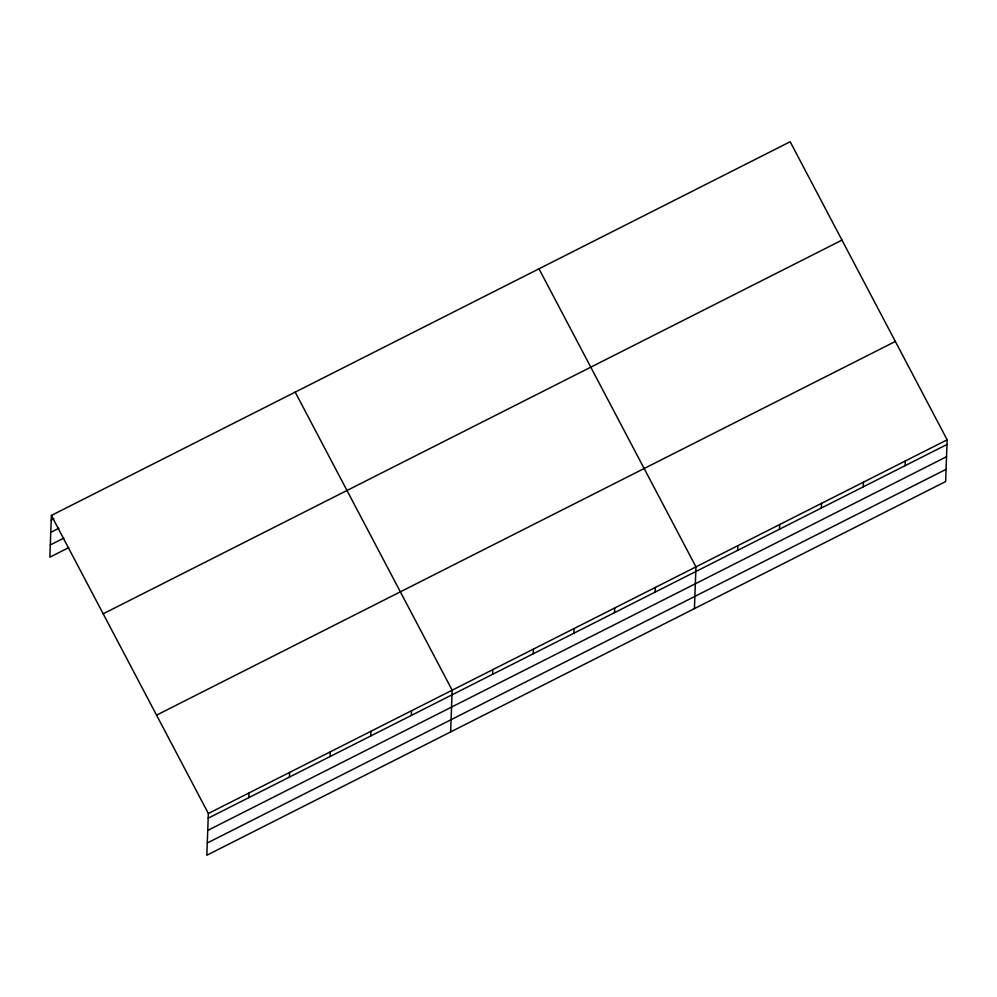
<?xml version="1.0" encoding="UTF-8"?>
<svg xmlns="http://www.w3.org/2000/svg" width="997" height="997" viewBox="0 0 997 997"><rect width="100%" height="100%" fill="white"/><g stroke="black" fill="none" stroke-linecap="round" stroke-linejoin="round"><path stroke-width="1.5" d="M51.383 515.449L208.361 813.515L206.828 855.252L945.617 481.551L947.15 439.827L790.172 141.748L51.383 515.449L49.85 557.173L68.818 547.59M248.826 797.637L248.988 792.964M289.454 777.074L289.629 772.413M330.094 756.524L330.256 751.863M370.722 735.973L370.896 731.299M411.35 715.422L411.524 710.749M450.632 731.935L452.164 690.198L295.187 392.12M492.618 674.308L492.792 669.648M533.258 653.758L533.432 649.097M573.886 633.207L574.06 628.534M614.526 612.657L614.7 607.983M655.154 592.106L655.328 587.432M694.435 608.606L695.956 566.882L538.978 268.804M737.655 550.369L737.83 545.708M779.517 529.195L779.691 524.522M821.378 508.021L821.553 503.348M863.252 486.848L863.414 482.174M905.114 465.674L905.288 461M51.208 520.11L53.913 518.739M50.76 532.348L58.885 528.236M50.299 544.948L63.845 538.093M103.19 613.803L841.979 240.115M156.554 715.148L895.343 341.46M208.361 813.515L947.15 439.827M208.186 818.188L946.976 444.488M207.737 830.414L946.527 456.726M207.276 843.013L946.066 469.325"/></g></svg>
